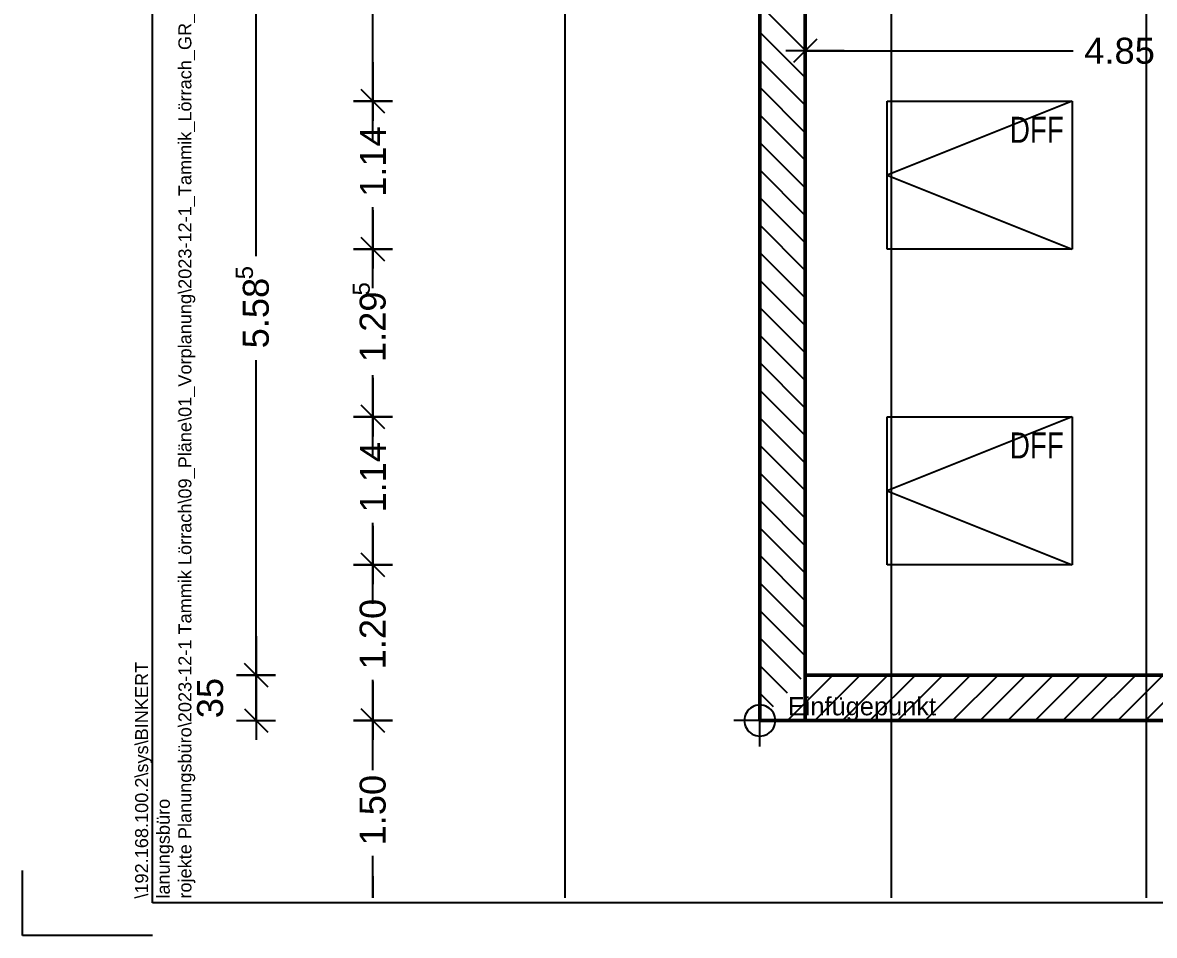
# Model space of a CAD drawing. Extents: x 0 to 756, y -25 to 420.
# Drawn here: x 0 to 174.3, y 0 to 140.7 of the extents above; entities that cross this region are included whole.
import ezdxf
from ezdxf.lldxf.tags import DXFTag

# ---------------------------------------------------------------- set-up
doc = ezdxf.new("R2010")
doc.units = 0
doc.layers.get('0').update_dxf_attribs({"lineweight": 25})
doc.layers.get('DEFPOINTS').update_dxf_attribs({"lineweight": 25})
for name, color, linetype, lineweight in [('A_Aussenwand', 7, 'Continuous', 25), ('ALLGEMEIN01', 7, 'Continuous', 13), ('ALLGEMEIN03', 7, 'Continuous', 25), ('PFOSTEN__ST_TZEN', 7, 'Continuous', 13), ('Standard', 7, 'Continuous', 25), ('WAND_HOLZ_TRAGEND', 7, 'Continuous', 13), ('X_Planrahmen', 7, 'Continuous', 25)]:
    doc.layers.add(name, color=color, linetype=linetype, lineweight=lineweight)
doc.layers.add('A_Dach', color=1, linetype='Continuous', lineweight=25, true_color=0xff0000)
doc.layers.add('X_Einfuegepunkt', color=1, linetype='Continuous', lineweight=25, true_color=0xff0000)
doc.styles.get("Standard").update_dxf_attribs({"font": 'arial.ttf'})
tags = doc.linetypes.add('VERDECKT2_S2', pattern=[0.27, 0.2, -0.07]).pattern_tags.tags
tags[6:7] = [DXFTag(74, 4), DXFTag(75, 0), DXFTag(340, '0'), DXFTag(46, 1.0), DXFTag(50, 0.0), DXFTag(44, 0.0), DXFTag(45, 0.0)]
tags[4:5] = [DXFTag(74, 4), DXFTag(75, 0), DXFTag(340, '0'), DXFTag(46, 1.0), DXFTag(50, 0.0), DXFTag(44, 0.0), DXFTag(45, 0.0)]

# ---------------------------------------------------------------- blocks, each defined once
blk = doc.blocks.new('Blockreferenz-A0T78PG2OY', base_point=(0, -25))
at = {"layer": 'X_Planrahmen', "color": 0, "linetype": 'ByBlock', "lineweight": -2, "ltscale": 0.25}
for p, q in [((20, 5), (20, 415)), ((0, 0), (0, 10)), ((589, 5), (20, 5)), ((20, 0), (0, 0))]:
    blk.add_line(p, q, dxfattribs=at)
at = {"layer": 'X_Planrahmen', "color": 0, "linetype": 'ByBlock', "lineweight": -2, "ltscale": 0.25, "insert": (17.33, 5.67), "char_height": 2, "attachment_point": 1, "rotation": 90}
blk.add_mtext('{\\fArial;\\\\192.168.100.2\\sys\\BINKERT\\Planungsbüro\\Projekte Planungsbüro\\2023-12-1 Tammik Lörrach\\09_Pläne\\01_Vorplanung\\2023-12-1_Tammik_Lörrach\\H_GR_+02_D01_2024-04-23.n4m}', dxfattribs=at)
blk = doc.blocks.new('Referenz-A0T78PG4OY')
at = {"layer": 'ALLGEMEIN01', "color": 0, "linetype": 'VERDECKT2_S2', "lineweight": -2, "ltscale": 0.25}
for p, q in [((133.81, 414.47), (133.81, 5.76)), ((173.07, 414.47), (173.07, 5.76))]:
    blk.add_line(p, q, dxfattribs=at)
at = {"layer": 'ALLGEMEIN03', "color": 0, "lineweight": -2}
blk.add_line((83.57, 5.76), (83.57, 414.47), dxfattribs=at)
at = {"layer": 'ALLGEMEIN03', "color": 0, "linetype": 'VERDECKT2_S2', "lineweight": -2, "ltscale": 0.25}
for p, q in [((133.17, 128.55), (161.68, 128.55)), ((133.17, 105.75), (133.17, 128.55)), ((161.68, 128.55), (133.17, 117.15)), ((161.68, 128.55), (161.68, 105.75)), ((133.17, 117.15), (161.68, 105.75)), ((161.68, 105.75), (133.17, 105.75)), ((133.17, 79.9), (161.68, 79.9)), ((133.17, 57.1), (133.17, 79.9)), ((161.68, 79.9), (133.17, 68.5)), ((161.68, 79.9), (161.68, 57.1)), ((133.17, 68.5), (161.68, 57.1)), ((161.68, 57.1), (133.17, 57.1))]:
    blk.add_line(p, q, dxfattribs=at)
at = {"layer": 'DEFPOINTS', "color": 0, "linetype": 'Continuous', "lineweight": -2, "ltscale": 0.25}
for p, q in [((120.57, 136.3), (120.57, 136.3)), ((53.96, 128.55), (53.96, 128.55)), ((133.17, 128.55), (133.17, 128.55)), ((133.17, 128.55), (133.17, 128.55)), ((53.96, 105.75), (53.96, 105.75)), ((133.17, 105.75), (133.17, 105.75)), ((133.17, 105.75), (133.17, 105.75)), ((53.96, 79.9), (53.96, 79.9)), ((133.17, 79.9), (133.17, 79.9)), ((133.17, 79.9), (133.17, 79.9)), ((53.96, 57.1), (53.96, 57.1)), ((133.17, 57.1), (133.17, 57.1)), ((133.17, 57.1), (133.17, 57.1)), ((35.96, 40.11), (35.96, 40.11)), ((120.57, 40.11), (120.57, 40.11)), ((120.57, 40.11), (120.57, 40.11)), ((120.57, 40.11), (120.57, 40.11)), ((120.57, 40.11), (120.57, 40.11)), ((120.57, 40.11), (120.57, 40.11)), ((120.57, 40.11), (120.57, 40.11)), ((120.57, 40.11), (120.57, 40.11)), ((120.57, 40.11), (120.57, 40.11)), ((35.96, 33.11), (35.96, 33.11)), ((53.96, 33.11), (53.96, 33.11)), ((113.57, 33.11), (113.57, 33.11)), ((113.57, 33.11), (113.57, 33.11)), ((113.57, 33.11), (113.57, 33.11)), ((113.57, 33.11), (113.57, 33.11)), ((113.57, 33.11), (113.57, 33.11)), ((113.57, 33.11), (113.57, 33.11)), ((113.57, 33.11), (113.57, 33.11)), ((113.57, 33.11), (113.57, 33.11)), ((113.57, 33.11), (113.57, 33.11))]:
    blk.add_line(p, q, dxfattribs=at)
at = {"layer": 'Standard', "color": 0, "lineweight": -2}
for p, q in [((53.96, 128.55), (53.96, 158.99)), ((35.96, 104.65), (35.96, 151.77)), ((122.37, 138.1), (118.77, 134.5)), ((120.57, 139.3), (120.57, 133.3)), ((126.57, 136.3), (117.57, 136.3)), ((120.57, 136.3), (161.83, 136.3)), ((53.96, 134.55), (53.96, 125.55)), ((53.96, 122.55), (53.96, 131.55)), ((55.76, 126.75), (52.16, 130.35)), ((52.16, 130.35), (55.76, 126.75)), ((56.96, 128.55), (50.96, 128.55)), ((50.96, 128.55), (56.96, 128.55)), ((53.96, 125.41), (53.96, 128.55)), ((53.96, 105.75), (53.96, 112.21)), ((53.96, 111.75), (53.96, 102.75)), ((53.96, 99.75), (53.96, 108.75)), ((55.76, 103.95), (52.16, 107.55)), ((52.16, 107.55), (55.76, 103.95)), ((56.96, 105.75), (50.96, 105.75)), ((50.96, 105.75), (56.96, 105.75)), ((53.96, 102.35), (53.96, 105.75)), ((35.96, 40.11), (35.96, 88.65)), ((53.96, 79.9), (53.96, 86.35)), ((53.96, 85.9), (53.96, 76.9)), ((53.96, 73.9), (53.96, 82.9)), ((55.76, 78.1), (52.16, 81.7)), ((52.16, 81.7), (55.76, 78.1)), ((56.96, 79.9), (50.96, 79.9)), ((50.96, 79.9), (56.96, 79.9)), ((53.96, 76.76), (53.96, 79.9)), ((53.96, 57.1), (53.96, 63.56)), ((53.96, 63.1), (53.96, 54.1)), ((53.96, 51.1), (53.96, 60.1)), ((55.76, 55.3), (52.16, 58.9)), ((52.16, 58.9), (55.76, 55.3)), ((56.96, 57.1), (50.96, 57.1)), ((50.96, 57.1), (56.96, 57.1)), ((53.96, 52.59), (53.96, 57.1)), ((35.96, 46.11), (35.96, 37.11)), ((37.76, 38.31), (34.16, 41.91)), ((34.16, 41.91), (37.76, 38.31)), ((35.96, 34.11), (35.96, 43.11)), ((38.96, 40.11), (32.96, 40.11)), ((32.96, 40.11), (38.96, 40.11)), ((35.96, 33.11), (35.96, 40.11)), ((35.96, 39.11), (35.96, 30.11)), ((53.96, 33.11), (53.96, 39.39)), ((53.96, 39.11), (53.96, 30.11)), ((34.16, 34.91), (37.76, 31.31)), ((55.76, 31.31), (52.16, 34.91)), ((52.16, 34.91), (55.76, 31.31)), ((53.96, 27.11), (53.96, 36.11)), ((32.96, 33.11), (38.96, 33.11)), ((56.96, 33.11), (50.96, 33.11)), ((50.96, 33.11), (56.96, 33.11)), ((53.96, 25.46), (53.96, 33.11)), ((53.96, 5.76), (53.96, 12.26)), ((53.96, 9.11), (53.96, 5.76))]:
    blk.add_line(p, q, dxfattribs=at)
at = {"layer": 'WAND_HOLZ_TRAGEND', "color": 0, "lineweight": 50}
for p, q in [((113.57, 233.17), (113.57, 33.11)), ((113.57, 33.11), (113.57, 233.17)), ((120.57, 33.11), (120.57, 233.17)), ((120.57, 233.17), (120.57, 33.11)), ((120.57, 40.11), (120.57, 33.11)), ((253.57, 40.11), (120.57, 40.11)), ((120.57, 33.11), (120.57, 40.11)), ((120.57, 40.11), (204.37, 40.11)), ((120.57, 40.11), (120.57, 40.11)), ((113.57, 33.11), (120.57, 33.11)), ((120.57, 33.11), (113.57, 33.11)), ((113.57, 33.11), (113.57, 33.11)), ((120.57, 33.11), (120.57, 33.11)), ((120.57, 33.11), (253.57, 33.11)), ((204.37, 33.11), (120.57, 33.11)), ((120.57, 33.11), (120.57, 33.11))]:
    blk.add_line(p, q, dxfattribs=at)
at = {"layer": 'PFOSTEN__ST_TZEN', "color": 0, "lineweight": -2, "char_height": 4, "attachment_point": 1}
for insert in [(152.09, 126.15), (152.09, 77.5)]:
    blk.add_mtext('{\\W0.8;\\fPosterama Text Light;DFF}', dxfattribs=dict(at, insert=insert))
at = {"layer": 'Standard', "color": 0, "lineweight": -2, "insert": (163.55, 138.33), "char_height": 4, "attachment_point": 1}
blk.add_mtext('{\\fArial;4.85}', dxfattribs=at)
at = {"layer": 'Standard', "color": 0, "lineweight": -2, "attachment_point": 1, "rotation": 90}
for s, insert, char_height in [('{\\fArial;1.14}', (51.96, 113.81), 4), ('{\\fArial;5}', (32.84, 101.1), 2.64), ('{\\fArial;5.58}', (33.92, 90.46), 4), ('{\\fArial;5}', (50.84, 98.61), 2.64), ('{\\fArial;1.29}', (51.92, 88.35), 4), ('{\\fArial;1.14}', (51.96, 65.16), 4), ('{\\fArial;1.20}', (51.92, 40.99), 4), ('{\\fArial;35}', (26.87, 33.46), 4), ('{\\fArial;1.50}', (51.92, 13.86), 4)]:
    blk.add_mtext(s, dxfattribs=dict(at, insert=insert, char_height=char_height))
blk = doc.blocks.new('Blockreferenz-A0T78PG6OY', base_point=(109.57, 29.11))
at = {"color": 0, "linetype": 'ByBlock', "lineweight": -2, "ltscale": 0.25}
for p, q in [((113.57, 29.11), (113.57, 37.11)), ((112.11, 35.01), (111.87, 34.81)), ((112.37, 35.19), (112.11, 35.01)), ((112.65, 35.33), (112.37, 35.19)), ((112.95, 35.43), (112.65, 35.33)), ((113.25, 35.49), (112.95, 35.43)), ((113.57, 35.51), (113.25, 35.49)), ((113.88, 35.49), (113.57, 35.51)), ((114.19, 35.43), (113.88, 35.49)), ((114.49, 35.33), (114.19, 35.43)), ((114.77, 35.19), (114.49, 35.33)), ((115.03, 35.01), (114.77, 35.19)), ((115.26, 34.81), (115.03, 35.01)), ((111.19, 33.42), (111.17, 33.11)), ((111.25, 33.73), (111.19, 33.42)), ((111.35, 34.03), (111.25, 33.73)), ((111.49, 34.31), (111.35, 34.03)), ((111.66, 34.57), (111.49, 34.31)), ((111.87, 34.81), (111.66, 34.57)), ((115.47, 34.57), (115.26, 34.81)), ((115.65, 34.31), (115.47, 34.57)), ((115.78, 34.03), (115.65, 34.31)), ((115.88, 33.73), (115.78, 34.03)), ((115.95, 33.42), (115.88, 33.73)), ((115.97, 33.11), (115.95, 33.42)), ((117.57, 33.11), (109.57, 33.11)), ((111.17, 33.11), (111.19, 32.8)), ((111.19, 32.8), (111.25, 32.49)), ((111.25, 32.49), (111.35, 32.19)), ((111.35, 32.19), (111.49, 31.91)), ((111.49, 31.91), (111.66, 31.65)), ((111.66, 31.65), (111.87, 31.41)), ((111.87, 31.41), (112.11, 31.21)), ((115.03, 31.21), (115.26, 31.41)), ((115.26, 31.41), (115.47, 31.65)), ((115.47, 31.65), (115.65, 31.91)), ((115.65, 31.91), (115.78, 32.19)), ((115.78, 32.19), (115.88, 32.49)), ((115.88, 32.49), (115.95, 32.8)), ((115.95, 32.8), (115.97, 33.11)), ((112.11, 31.21), (112.37, 31.03)), ((112.37, 31.03), (112.65, 30.89)), ((112.65, 30.89), (112.95, 30.79)), ((112.95, 30.79), (113.25, 30.73)), ((113.25, 30.73), (113.57, 30.71)), ((113.57, 30.71), (113.88, 30.73)), ((113.88, 30.73), (114.19, 30.79)), ((114.19, 30.79), (114.49, 30.89)), ((114.49, 30.89), (114.77, 31.03)), ((114.77, 31.03), (115.03, 31.21))]:
    blk.add_line(p, q, dxfattribs=at)
at = {"color": 0, "lineweight": -2, "insert": (117.88, 36.71), "char_height": 2.8, "attachment_point": 1}
blk.add_mtext('{\\fArial;Einfügepunkt}', dxfattribs=at)
blk = doc.blocks.new('Wand-A0T78PGGOY', base_point=(113.57, 33.11))
at = {"color": 0, "lineweight": -2}
for p, q in [((124.81, 40.11), (117.81, 33.11)), ((129.05, 40.11), (122.05, 33.11)), ((133.29, 40.11), (126.29, 33.11)), ((137.54, 40.11), (130.54, 33.11)), ((141.78, 40.11), (134.78, 33.11)), ((146.02, 40.11), (139.02, 33.11)), ((150.27, 40.11), (143.27, 33.11)), ((154.51, 40.11), (147.51, 33.11)), ((158.75, 40.11), (151.75, 33.11)), ((162.99, 40.11), (155.99, 33.11)), ((167.24, 40.11), (160.24, 33.11)), ((171.48, 40.11), (164.48, 33.11)), ((175.72, 40.11), (168.72, 33.11)), ((179.96, 40.11), (172.96, 33.11)), ((184.21, 40.11), (177.21, 33.11)), ((188.45, 40.11), (181.45, 33.11)), ((192.69, 40.11), (185.69, 33.11)), ((196.93, 40.11), (189.93, 33.11)), ((201.18, 40.11), (194.18, 33.11)), ((230.88, 40.11), (227.07, 36.3)), ((235.12, 40.11), (228.12, 33.11)), ((239.36, 40.11), (232.36, 33.11)), ((243.6, 40.11), (236.6, 33.11)), ((247.85, 40.11), (240.85, 33.11)), ((252.09, 40.11), (245.09, 33.11)), ((256.33, 40.11), (249.33, 33.11)), ((260.57, 40.11), (253.57, 33.11)), ((264.82, 40.11), (257.82, 33.11)), ((269.06, 40.11), (262.06, 33.11)), ((273.3, 40.11), (266.3, 33.11)), ((277.54, 40.11), (270.54, 33.11)), ((303, 40.11), (302.77, 39.88)), ((307.24, 40.11), (302.77, 35.63)), ((311.49, 40.11), (304.49, 33.11)), ((315.73, 40.11), (308.73, 33.11)), ((319.97, 40.11), (312.97, 33.11)), ((324.21, 40.11), (317.21, 33.11)), ((328.46, 40.11), (321.46, 33.11)), ((332.7, 40.11), (325.7, 33.11)), ((336.94, 40.11), (329.94, 33.11)), ((341.18, 40.11), (334.18, 33.11)), ((345.43, 40.11), (338.43, 33.11)), ((349.67, 40.11), (342.67, 33.11)), ((353.91, 40.11), (346.91, 33.11)), ((358.15, 40.11), (351.15, 33.11)), ((362.4, 40.11), (355.4, 33.11)), ((366.64, 40.11), (359.64, 33.11)), ((370.88, 40.11), (363.88, 33.11)), ((375.13, 40.11), (368.13, 33.11)), ((379.37, 40.11), (372.37, 33.11)), ((383.61, 40.11), (376.61, 33.11)), ((204.37, 39.06), (198.42, 33.11)), ((280.07, 38.39), (274.79, 33.11)), ((387.21, 39.47), (380.85, 33.11)), ((389.33, 37.35), (385.1, 33.11)), ((391.45, 35.22), (389.34, 33.11)), ((204.37, 34.82), (202.66, 33.11)), ((280.07, 34.15), (279.03, 33.11))]:
    blk.add_line(p, q, dxfattribs=at)
at = {"color": 0, "linetype": 'ByBlock', "lineweight": -2, "ltscale": 0.25}
for p, q in [((204.37, 40.11), (120.57, 40.11)), ((251.57, 40.11), (227.07, 40.11)), ((280.07, 40.11), (255.57, 40.11)), ((386.57, 40.11), (302.77, 40.11)), ((204.37, 33.11), (113.57, 33.11)), ((280.07, 33.11), (227.07, 33.11)), ((393.57, 33.11), (302.77, 33.11))]:
    blk.add_line(p, q, dxfattribs=at)
blk = doc.blocks.new('Wand-A0T78PGMOY', base_point=(113.57, 33.11))
at = {"color": 0, "linetype": 'ByBlock', "lineweight": -2, "ltscale": 0.25}
for p, q in [((113.57, 33.11), (113.57, 393.17)), ((120.57, 40.11), (120.57, 151.77))]:
    blk.add_line(p, q, dxfattribs=at)
at = {"color": 0, "lineweight": -2}
for p, q in [((120.57, 136.42), (113.57, 143.42)), ((120.57, 132.18), (113.57, 139.18)), ((120.57, 127.93), (113.57, 134.93)), ((120.57, 123.69), (113.57, 130.69)), ((120.57, 119.45), (113.57, 126.45)), ((120.57, 115.21), (113.57, 122.21)), ((120.57, 110.96), (113.57, 117.96)), ((120.57, 106.72), (113.57, 113.72)), ((120.57, 102.48), (113.57, 109.48)), ((120.57, 98.24), (113.57, 105.24)), ((120.57, 93.99), (113.57, 100.99)), ((120.57, 89.75), (113.57, 96.75)), ((120.57, 85.51), (113.57, 92.51)), ((120.57, 81.26), (113.57, 88.26)), ((120.57, 77.02), (113.57, 84.02)), ((120.57, 72.78), (113.57, 79.78)), ((120.57, 68.54), (113.57, 75.54)), ((120.57, 64.29), (113.57, 71.29)), ((120.57, 60.05), (113.57, 67.05)), ((120.57, 55.81), (113.57, 62.81)), ((120.57, 51.57), (113.57, 58.57)), ((120.57, 47.32), (113.57, 54.32)), ((120.57, 43.08), (113.57, 50.08)), ((119.93, 39.47), (113.57, 45.84)), ((117.81, 37.35), (113.57, 41.6)), ((115.69, 35.23), (113.57, 37.35))]:
    blk.add_line(p, q, dxfattribs=at)
blk = doc.blocks.new('Dachfläche-A0T78PH0OY', base_point=(113.57, 33.11))
at = {"color": 0, "linetype": 'ByBlock', "lineweight": -2, "ltscale": 0.25}
for p, q in [((113.57, 33.11), (113.57, 393.17)), ((253.57, 33.11), (113.57, 33.11))]:
    blk.add_line(p, q, dxfattribs=at)

msp = doc.modelspace()

# ---------------------------------------------------------------- block references
at = {"ltscale": 0.25}
msp.add_blockref('Blockreferenz-A0T78PG2OY', (0, -25), dxfattribs=at)
at = {"color": 8, "lineweight": 25, "ltscale": 0.25, "true_color": 0x808080}
msp.add_blockref('Referenz-A0T78PG4OY', (0, 0), dxfattribs=at)
at = {"layer": 'A_Aussenwand', "ltscale": 0.25}
for name in ['Wand-A0T78PGMOY', 'Wand-A0T78PGGOY']:
    msp.add_blockref(name, (113.57, 33.11), dxfattribs=at)
at = {"layer": 'A_Dach', "ltscale": 0.25}
msp.add_blockref('Dachfläche-A0T78PH0OY', (113.57, 33.11), dxfattribs=at)
at = {"layer": 'X_Einfuegepunkt', "ltscale": 0.25}
msp.add_blockref('Blockreferenz-A0T78PG6OY', (109.57, 29.11), dxfattribs=at)

doc.saveas('drawing.dxf')
